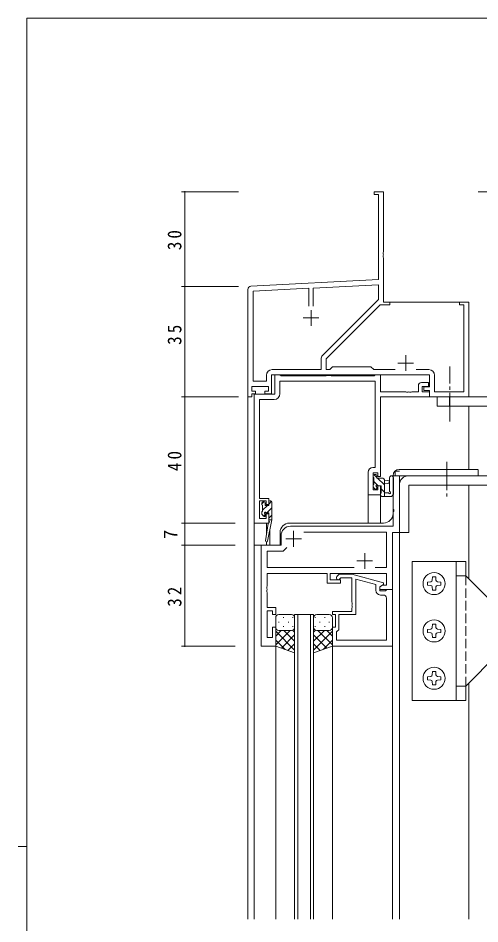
# Model space of a CAD drawing. Units: millimetres on the paper. Extents: x -420 to 373, y -297 to 267.
# Drawn here: x -420.5 to -274.2, y -22.6 to 264.4 of the extents above; entities that cross this region are included whole.
import ezdxf
from ezdxf.enums import TextEntityAlignment as Align

# ---------------------------------------------------------------- set-up
doc = ezdxf.new("R2010")
doc.units = ezdxf.units.MM
doc.linetypes.add('CHAIN2', pattern=[12, 9, -1, 1, -1])
doc.linetypes.add('DASHED3', pattern=[4, 3, -1])
for name, color, linetype, lineweight in [('0-1_YKK_ZWAK', 7, 'Continuous', 9), ('0-3_YKK_11', 7, 'Continuous', 9), ('0-4_YKK_12', 2, 'Continuous', 9), ('0-5_YKK_13', 4, 'Continuous', 9), ('0-6_YKK_D', 6, 'Continuous', 9)]:
    doc.layers.add(name, color=color, linetype=linetype, lineweight=lineweight)
doc.styles.add('ＭＳ ゴシック', font='')
doc.styles.get('ＭＳ ゴシック').set_extended_font_data('MS Gothic')

msp = doc.modelspace()

# ---------------------------------------------------------------- linework, layer by layer
at = {"layer": '0-1_YKK_ZWAK'}
for p, q in [((-417.7, -260.575), (-417.7, 264.425)), ((352.3, 264.425), (-417.7, 264.425)), ((-420.5, 1.925), (-417.7, 1.925))]:
    msp.add_line(p, q, dxfattribs=at)
at = {"layer": '0-3_YKK_11'}
for p, q in [((-307.7, 209.425), (-307.7, 208.525)), ((-304.7, 209.425), (-307.7, 209.425)), ((-307.7, 208.525), (-306.33, 208.525)), ((-306.33, 208.525), (-306.33, 181.593)), ((-304.7, 190.383), (-304.7, 209.425)), ((-304.82, 190.2), (-304.7, 190.383)), ((-304.82, 189.65), (-304.82, 190.2)), ((-304.7, 189.466), (-304.82, 189.65)), ((-304.7, 189.383), (-304.7, 189.466)), ((-304.82, 189.2), (-304.7, 189.383)), ((-304.82, 188.65), (-304.82, 189.2)), ((-304.7, 188.466), (-304.82, 188.65)), ((-304.7, 174.425), (-304.7, 188.466)), ((-306.33, 181.593), (-346.752, 179.474)), ((-347.7, 178.476), (-347.7, 144.425)), ((-328.35, 178.807), (-346.07, 177.878)), ((-328.35, 173.125), (-328.35, 178.807)), ((-328.35, 173.125), (-328.35, 178.807)), ((-306.33, 179.961), (-327.05, 178.875)), ((-327.05, 178.875), (-327.05, 173.125)), ((-306.33, 175.3), (-306.33, 179.961)), ((-346.07, 177.878), (-346.07, 149.355)), ((-324.003, 157.627), (-306.33, 175.3)), ((-322.9, 156.425), (-305.8, 173.525)), ((-305.8, 173.525), (-302.7, 173.525)), ((-302.7, 174.425), (-304.7, 174.425)), ((-302.7, 173.525), (-302.7, 174.425)), ((-280.7, 174.425), (-280.7, 173.525)), ((-277.7, 174.425), (-280.7, 174.425)), ((-280.7, 173.525), (-279.33, 173.525)), ((-279.33, 173.525), (-279.33, 146.055)), ((-277.7, 144.425), (-277.7, 174.425)), ((-330.2, 169.425), (-325.2, 169.425)), ((-327.7, 171.925), (-327.7, 166.925)), ((-324.53, 153.055), (-324.53, 156.354)), ((-322.9, 153.055), (-322.9, 156.425)), ((-300.2, 155.125), (-295.2, 155.125)), ((-297.7, 157.625), (-297.7, 152.625)), ((-340.03, 153.055), (-324.53, 153.055)), ((-321.77, 153.055), (-322.9, 153.055)), ((-320.9, 153.925), (-321.77, 153.055)), ((-308.7, 153.925), (-320.9, 153.925)), ((-307.83, 153.055), (-308.7, 153.925)), ((-301.05, 153.055), (-307.83, 153.055)), ((-290.37, 153.055), (-294.35, 153.055)), ((-346.07, 149.355), (-341.83, 149.355)), ((-341.83, 149.355), (-341.83, 151.255)), ((-340.2, 151.425), (-290.2, 151.425)), ((-340.2, 145.425), (-340.2, 151.425)), ((-339.2, 151.425), (-339.2, 145.225)), ((-337.57, 151.425), (-339.2, 151.425)), ((-337.2, 151.055), (-337.57, 151.425)), ((-337.57, 149.425), (-307.33, 149.425)), ((-337.57, 145.395), (-337.57, 149.425)), ((-322.894, 151.055), (-337.2, 151.055)), ((-322.6, 151.225), (-322.894, 151.055)), ((-321.6, 151.225), (-322.6, 151.225)), ((-321.306, 151.055), (-321.6, 151.225)), ((-307.7, 151.055), (-321.306, 151.055)), ((-307.33, 151.425), (-307.7, 151.055)), ((-305.7, 151.425), (-307.33, 151.425)), ((-307.33, 149.425), (-307.33, 122.025)), ((-305.7, 146.055), (-305.7, 151.425)), ((-290.2, 151.425), (-290.2, 147.625)), ((-288.57, 146.055), (-288.57, 151.255)), ((-346.4, 147.725), (-341.2, 147.725)), ((-346.4, 146.225), (-346.4, 147.725)), ((-341.2, 147.725), (-341.2, 146.225)), ((-293.7, 147.925), (-293.7, 146.055)), ((-290.5, 148.925), (-292.7, 148.925)), ((-292.5, 147.725), (-290.5, 147.725)), ((-292.5, 146.055), (-292.5, 147.725)), ((-292, 147.625), (-292, 146.425)), ((-290.2, 147.625), (-292, 147.625)), ((-292, 146.425), (-290.2, 146.425)), ((-290.5, 147.725), (-290.5, 148.925)), ((-290.2, 146.425), (-290.2, 144.425)), ((-347.7, 144.425), (-346.4, 144.425)), ((-345.3, 146.225), (-346.4, 146.225)), ((-346.4, 145.425), (-345.3, 145.425)), ((-346.4, 144.425), (-346.4, 145.425)), ((-339.2, 145.225), (-345.7, 145.225)), ((-345.7, 145.225), (-345.7, 104.425)), ((-345.3, 145.425), (-345.3, 146.225)), ((-344.07, 143.595), (-339.37, 143.595)), ((-344.07, 112.225), (-344.07, 143.595)), ((-342.3, 146.225), (-342.3, 145.425)), ((-341.2, 146.225), (-342.3, 146.225)), ((-342.3, 145.425), (-340.2, 145.425)), ((-297.658, 146.055), (-305.7, 146.055)), ((-305.7, 144.425), (-290.2, 144.425)), ((-305.7, 119.225), (-305.7, 144.425)), ((-297.475, 145.935), (-297.658, 146.055)), ((-296.925, 145.935), (-297.475, 145.935)), ((-296.742, 146.055), (-296.925, 145.935)), ((-296.658, 146.055), (-296.742, 146.055)), ((-296.475, 145.935), (-296.658, 146.055)), ((-295.925, 145.935), (-296.475, 145.935)), ((-295.742, 146.055), (-295.925, 145.935)), ((-293.7, 146.055), (-295.742, 146.055)), ((-290.2, 146.055), (-292.5, 146.055)), ((-290.2, 144.425), (-290.2, 146.055)), ((-290.2, 144.425), (-277.7, 144.425)), ((-279.33, 146.055), (-288.57, 146.055)), ((-307.33, 122.025), (-308.1, 122.025)), ((-309.6, 120.525), (-309.6, 113.425)), ((-307.97, 120.395), (-306.5, 120.395)), ((-307.97, 114.925), (-307.97, 120.395)), ((-306.5, 120.395), (-306.5, 119.225)), ((-306.5, 119.225), (-305.7, 119.225)), ((-301.63, 119.425), (-301.63, 108.883)), ((-299.7, 119.425), (-301.63, 119.425)), ((-299.7, 101.425), (-299.7, 119.425)), ((-306.5, 114.925), (-307.97, 114.925)), ((-306.5, 116.225), (-306.5, 114.925)), ((-305.7, 116.225), (-306.5, 116.225)), ((-305.7, 113.425), (-305.7, 116.225)), ((-341.1, 112.225), (-344.07, 112.225)), ((-341.1, 110.325), (-341.1, 112.225)), ((-309.6, 113.425), (-305.7, 113.425)), ((-344.07, 111.425), (-341.9, 111.425)), ((-344.07, 105.925), (-344.07, 111.425)), ((-341.9, 111.425), (-341.9, 110.325)), ((-341.9, 110.325), (-341.1, 110.325)), ((-341.9, 107.325), (-341.9, 105.925)), ((-341.1, 107.325), (-341.9, 107.325)), ((-341.1, 104.425), (-341.1, 107.325)), ((-301.63, 108.883), (-301.51, 108.7)), ((-301.51, 108.15), (-301.63, 107.966)), ((-301.63, 107.966), (-301.63, 103.425)), ((-301.51, 108.7), (-301.51, 108.15)), ((-345.7, 104.425), (-341.1, 104.425)), ((-341.9, 105.925), (-344.07, 105.925)), ((-301.63, 103.425), (-334.2, 103.425)), ((-333.2, 101.925), (-333.2, 96.925)), ((-303.83, 101.495), (-329.96, 101.495)), ((-303.83, 90.355), (-303.83, 101.495)), ((-301.9, 101.425), (-299.7, 101.425)), ((-301.9, 83.425), (-301.9, 101.425)), ((-337.2, 100.425), (-337.2, 97.425)), ((-335.7, 99.425), (-330.7, 99.425)), ((-343.5, 97.425), (-343.5, 65.425)), ((-337.2, 97.425), (-343.5, 97.425)), ((-341.57, 95.495), (-341.57, 90.355)), ((-336.5, 95.495), (-341.57, 95.495)), ((-335.341, 96.653), (-336.5, 95.495)), ((-335.341, 96.653), (-336.5, 95.495)), ((-310.7, 94.925), (-310.7, 89.925)), ((-313.2, 92.425), (-308.2, 92.425)), ((-341.57, 90.355), (-314.05, 90.355)), ((-307.35, 90.355), (-303.83, 90.355)), ((-341.57, 88.425), (-322.6, 88.425)), ((-341.57, 84.383), (-341.57, 88.425)), ((-322.6, 88.425), (-322.6, 85.425)), ((-321.6, 88.425), (-303.83, 88.425)), ((-321.6, 86.425), (-321.6, 88.425)), ((-318.4, 86.425), (-321.6, 86.425)), ((-318.749, 88.225), (-319.524, 87.449)), ((-314.803, 88.225), (-318.749, 88.225)), ((-318.676, 86.6), (-318.251, 87.025)), ((-318.4, 85.425), (-318.4, 86.425)), ((-318.251, 87.025), (-314.8, 87.025)), ((-304.7, 85.518), (-314.803, 88.225)), ((-314.8, 87.025), (-314.8, 79.383)), ((-313.5, 86.633), (-307.2, 84.945)), ((-313.5, 75.425), (-313.5, 86.633)), ((-303.83, 88.425), (-303.83, 84.725)), ((-341.69, 84.2), (-341.57, 84.383)), ((-341.69, 83.65), (-341.69, 84.2)), ((-341.57, 83.466), (-341.69, 83.65)), ((-341.69, 83.2), (-341.57, 83.383)), ((-341.57, 83.383), (-341.57, 83.466)), ((-322.6, 85.425), (-318.4, 85.425)), ((-307.2, 84.945), (-307.2, 83.125)), ((-305.9, 84.225), (-304.7, 84.917)), ((-305.034, 84.725), (-305.9, 84.225)), ((-305.9, 84.225), (-305.9, 83.425)), ((-305.9, 82.925), (-305.9, 84.225)), ((-305.9, 83.425), (-301.9, 83.425)), ((-303.83, 84.725), (-305.034, 84.725)), ((-304.7, 84.917), (-304.7, 85.518)), ((-303.6, 83.425), (-303.9, 83.125)), ((-301.9, 83.425), (-303.6, 83.425)), ((-301.9, 65.425), (-301.9, 83.425)), ((-341.69, 82.65), (-341.69, 83.2)), ((-341.57, 82.466), (-341.69, 82.65)), ((-341.57, 77.625), (-341.57, 82.466)), ((-304.1, 82.925), (-305.9, 82.925)), ((-305.7, 81.625), (-304.83, 81.625)), ((-303.9, 83.125), (-304.1, 82.925)), ((-303.83, 80.625), (-303.83, 67.355)), ((-338.9, 77.625), (-341.57, 77.625)), ((-338.9, 75.425), (-338.9, 77.625)), ((-314.8, 79.383), (-314.68, 79.2)), ((-314.68, 78.65), (-314.8, 78.466)), ((-314.8, 78.466), (-314.8, 78.383)), ((-314.8, 78.383), (-314.68, 78.2)), ((-314.68, 77.65), (-314.8, 77.466)), ((-314.68, 79.2), (-314.68, 78.65)), ((-314.68, 78.2), (-314.68, 77.65)), ((-341.57, 76.625), (-339.9, 76.625)), ((-341.57, 68.125), (-341.57, 76.625)), ((-339.9, 76.625), (-339.9, 75.425)), ((-339.9, 75.425), (-338.9, 75.425)), ((-320.9, 76.425), (-320.9, 75.425)), ((-314.8, 76.425), (-320.9, 76.425)), ((-320.9, 75.425), (-319.9, 75.425)), ((-319.9, 75.425), (-319.9, 71.425)), ((-318.9, 75.425), (-313.5, 75.425)), ((-318.9, 70.625), (-318.9, 75.425)), ((-314.8, 77.466), (-314.8, 76.425)), ((-339.9, 71.425), (-339.9, 68.125)), ((-338.9, 71.425), (-339.9, 71.425)), ((-338.9, 65.425), (-338.9, 71.425)), ((-320.9, 71.425), (-320.9, 65.425)), ((-319.9, 71.425), (-320.9, 71.425)), ((-319.6, 69.925), (-319.4, 70.125)), ((-319.6, 67.355), (-319.6, 69.925)), ((-319.4, 70.125), (-318.9, 70.625)), ((-339.9, 68.125), (-341.57, 68.125)), ((-303.83, 67.355), (-319.6, 67.355)), ((-303.83, 67.355), (-319.6, 67.355)), ((-343.5, 65.425), (-338.9, 65.425)), ((-320.9, 65.425), (-301.9, 65.425))]:
    msp.add_line(p, q, dxfattribs=at)
for centre, radius, start, end in [((-346.7, 178.476), 1, 93.00002, 180), ((-322.73, 156.354), 1.8, 134.99998, 179.99997), ((-340.03, 151.255), 1.8, 90, 179.99998), ((-290.37, 151.255), 1.8, 0, 89.99998), ((-292.7, 147.925), 1, 90, 179.99998), ((-339.37, 145.395), 1.8, 270, 359.99998), ((-308.1, 120.525), 1.5, 90, 179.99998), ((-334.2, 100.425), 3, 90, 179.99998), ((-319.1, 87.025), 0.6, 134.99998, 315), ((-305.7, 83.125), 1.5, 180, 269.99998), ((-304.83, 80.625), 1, 0, 89.99998)]:
    msp.add_arc(centre, radius, start, end, dxfattribs=at)
at = {"layer": '0-4_YKK_12'}
for p, q in [((-347.7, 178.476), (-347.7, -21.075)), ((-304.4, 174.425), (-277.7, 174.425)), ((-277.7, 144.725), (-277.7, 174.425)), ((-277.7, 174.425), (-277.7, 144.425)), ((-277.7, 144.725), (-277.7, 144.425)), ((-277.7, 141.425), (-277.7, 121.425)), ((-301.7, 107.425), (-301.7, 119.425)), ((-299.7, 119.425), (-301.7, 119.425)), ((-299.7, 119.425), (-299.7, -21.075)), ((-277.7, 116.421), (-277.7, 86.747)), ((-309.6, 113.425), (-309.6, 104.425)), ((-305.7, 113.425), (-309.6, 113.425)), ((-305.7, 113.425), (-305.7, 104.425)), ((-345.7, 104.725), (-345.699, 97.425)), ((-341.8, 104.425), (-345.7, 104.424)), ((-341.8, 104.425), (-341.8, 100.768)), ((-334.499, 104.425), (-304.7, 104.425)), ((-341.8, 98.427), (-341.8, 97.425)), ((-345.7, -21.075), (-345.699, 97.425)), ((-343.499, 65.425), (-343.499, 97.425)), ((-332.9, 75.426), (-326.9, 75.426)), ((-332.9, -21.075), (-332.9, 75.426)), ((-331.9, 75.426), (-331.9, -21.075)), ((-327.9, -21.075), (-327.9, 75.426)), ((-326.9, 75.426), (-326.9, -21.075)), ((-338.9, 65.425), (-343.499, 65.425)), ((-338.9, 65.425), (-343.499, 65.425)), ((-338.9, -21.075), (-338.9, 65.425)), ((-320.9, 65.725), (-320.9, -21.075)), ((-308.9, 65.425), (-301.9, 65.425)), ((-301.9, 65.425), (-301.9, -21.075)), ((-277.7, 53.747), (-277.7, -21.075))]:
    msp.add_line(p, q, dxfattribs=at)
msp.add_lwpolyline([(-337.499, 101.425), (-337.499, 97.425), (-345.699, 97.425)], dxfattribs=at)
for centre, start, end in [((-304.7, 107.425), 270, 0), ((-334.499, 101.425), 90, 180)]:
    msp.add_arc(centre, 3, start, end, dxfattribs=at)
at = {"layer": '0-5_YKK_13', "linetype": 'CHAIN2'}
for p, q in [((-283.701, 136.653), (-283.701, 154.031)), ((-284.701, 123.802), (-284.701, 111.944))]:
    msp.add_line(p, q, dxfattribs=at)
at = {"layer": '0-5_YKK_13'}
for p, q in [((-268.701, 144.425), (-287.701, 144.425)), ((-287.701, 144.425), (-287.701, 141.425)), ((-283.8, 144.425), (-283.8, 141.425)), ((-287.701, 141.425), (-268.701, 141.425)), ((-301.08, 120.925), (-299.637, 120.925)), ((-301.08, 119.425), (-301.08, 120.925)), ((-274.8, 121.425), (-299.8, 121.425)), ((-274.7, 121.425), (-274.7, 119.421)), ((-307.97, 119.525), (-307.97, 119.025)), ((-307.775, 119.806), (-306.87, 118.901)), ((-307.77, 118.825), (-307.77, 116.725)), ((-307.17, 119.825), (-307.67, 119.825)), ((-306.87, 118.625), (-306.87, 119.525)), ((-304.97, 118.625), (-306.87, 118.625)), ((-306.594, 118.625), (-304.47, 116.501)), ((-304.47, 112.825), (-304.47, 118.125)), ((-304.47, 118.025), (-303.326, 117.923)), ((-302.8, 114.561), (-302.8, 118.808)), ((-274.701, 119.425), (-301.701, 119.425)), ((-301.6, 113.63), (-301.6, 118.808)), ((-301.08, 119.425), (-299.7, 119.425)), ((-299.7, 118.925), (-299.7, 104.025)), ((-296.7, 119.424), (-192.7, 119.408)), ((-307.97, 116.525), (-307.97, 115.925)), ((-307.882, 115.713), (-307.382, 115.213)), ((-307.77, 117.556), (-306.44, 116.226)), ((-306.87, 115.425), (-306.87, 115.764)), ((-306.409, 116.225), (-305.47, 116.225)), ((-305.47, 116.225), (-305.47, 113.925)), ((-305.47, 115.256), (-304.47, 114.256)), ((-304.47, 116.825), (-303.326, 116.927)), ((-299.702, 101.425), (-299.7, 116.425)), ((-296.7, 116.424), (-296.702, 101.424)), ((-296.7, 116.424), (-192.7, 116.406)), ((-305.67, 113.725), (-305.67, 113.125)), ((-305.67, 113.211), (-305.284, 112.825)), ((-305.37, 112.825), (-302.407, 112.825)), ((-303.29, 114.025), (-304.47, 114.025)), ((-301.668, 113.44), (-302.02, 113.008)), ((-342.682, 111.125), (-343.3, 110.507)), ((-343.3, 110.825), (-343.3, 110.325)), ((-343.1, 110.125), (-343.1, 108.125)), ((-341.537, 110.025), (-343.1, 108.462)), ((-342.5, 111.125), (-343, 111.125)), ((-342.2, 110.025), (-342.2, 110.825)), ((-341.1, 110.025), (-342.2, 110.025)), ((-340.1, 109.217), (-341.692, 107.625)), ((-340.207, 111.355), (-341.1, 110.462)), ((-341.1, 111.125), (-341.1, 110.025)), ((-340.4, 111.425), (-340.8, 111.425)), ((-340.1, 111.125), (-340.1, 105.427)), ((-343.3, 107.925), (-343.3, 107.325)), ((-343.212, 107.113), (-342.712, 106.613)), ((-342.2, 107.117), (-342.708, 106.609)), ((-342.2, 106.825), (-342.2, 107.164)), ((-341.739, 107.625), (-341.1, 107.625)), ((-341.1, 107.625), (-341.1, 105.427)), ((-340.1, 106.972), (-341.1, 105.972)), ((-341.273, 104.313), (-342.097, 98.771)), ((-340.1, 105.427), (-341.506, 98.666)), ((-341.1, 105.427), (-341.114, 105.34)), ((-340.1, 105.427), (-341.1, 105.427)), ((-340.8, 102.061), (-340.8, 97.425)), ((-299.702, 101.425), (-296.702, 101.424)), ((-295.701, 48.247), (-295.701, 92.247)), ((-295.701, 92.247), (-278.701, 92.247)), ((-281.701, 48.247), (-281.701, 92.247)), ((-278.701, 92.247), (-278.701, 87.747)), ((-289.201, 87.347), (-289.293, 86.293)), ((-289.201, 87.347), (-288.201, 87.347)), ((-288.201, 87.347), (-288.109, 86.293)), ((-278.701, 87.747), (-281.701, 87.747)), ((-278.701, 87.747), (-268.701, 77.747)), ((-290.801, 85.747), (-289.747, 85.839)), ((-290.801, 85.747), (-290.801, 84.747)), ((-290.801, 84.747), (-289.747, 84.654)), ((-289.293, 84.2), (-289.201, 83.147)), ((-288.109, 84.2), (-288.201, 83.147)), ((-287.654, 85.839), (-286.601, 85.747)), ((-287.654, 84.654), (-286.601, 84.747)), ((-286.601, 85.747), (-286.601, 84.747)), ((-289.201, 83.147), (-288.201, 83.147)), ((-333.9, 75.425), (-337.9, 75.425)), ((-325.9, 75.425), (-321.9, 75.425)), ((-338.9, 74.425), (-338.9, 71.425)), ((-337.98, 73.061), (-337.78, 73.061)), ((-336.565, 74.476), (-336.365, 74.476)), ((-334.95, 73.061), (-334.75, 73.061)), ((-333.535, 74.476), (-333.335, 74.476)), ((-332.9, 71.425), (-332.9, 74.425)), ((-326.9, 71.425), (-326.9, 74.425)), ((-326.265, 74.476), (-326.465, 74.476)), ((-324.85, 73.061), (-325.05, 73.061)), ((-323.235, 74.476), (-323.435, 74.476)), ((-321.82, 73.061), (-322.02, 73.061)), ((-320.9, 74.425), (-320.9, 71.425)), ((-289.201, 72.347), (-289.293, 71.293)), ((-289.201, 72.347), (-288.201, 72.347)), ((-288.201, 72.347), (-288.109, 71.293)), ((-338.9, 65.425), (-338.9, 71.425)), ((-337.108, 70.425), (-338.9, 68.633)), ((-334.28, 70.425), (-338.9, 65.805)), ((-338.9, 70.156), (-332.9, 64.156)), ((-337.9, 70.425), (-334.3, 70.425)), ((-337.5, 70.425), (-333.9, 70.425)), ((-332.9, 68.976), (-337.096, 64.78)), ((-336.565, 71.646), (-336.365, 71.646)), ((-336.34, 70.425), (-332.9, 66.985)), ((-333.568, 70.481), (-332.9, 69.813)), ((-333.535, 71.646), (-333.335, 71.646)), ((-332.9, 63.282), (-332.9, 71.425)), ((-326.9, 71.425), (-326.9, 63.282)), ((-326.232, 70.481), (-326.9, 69.813)), ((-323.46, 70.425), (-326.9, 66.985)), ((-320.9, 70.156), (-326.9, 64.156)), ((-326.9, 68.976), (-322.704, 64.78)), ((-326.265, 71.646), (-326.465, 71.646)), ((-322.3, 70.425), (-325.9, 70.425)), ((-325.52, 70.425), (-320.9, 65.804)), ((-321.9, 70.425), (-325.5, 70.425)), ((-323.235, 71.646), (-323.435, 71.646)), ((-322.692, 70.425), (-320.9, 68.633)), ((-320.9, 65.425), (-320.9, 71.425)), ((-290.801, 70.747), (-289.747, 70.839)), ((-290.801, 70.747), (-290.801, 69.747)), ((-290.801, 69.747), (-289.747, 69.654)), ((-289.293, 69.2), (-289.201, 68.147)), ((-288.109, 69.2), (-288.201, 68.147)), ((-287.654, 70.839), (-286.601, 70.747)), ((-287.654, 69.654), (-286.601, 69.747)), ((-286.601, 70.747), (-286.601, 69.747)), ((-338.9, 67.328), (-335.939, 64.367)), ((-332.9, 66.148), (-335.012, 64.036)), ((-326.9, 66.148), (-324.788, 64.036)), ((-320.9, 67.328), (-323.861, 64.367)), ((-289.201, 68.147), (-288.201, 68.147)), ((-332.9, 63.282), (-338.9, 65.425)), ((-326.9, 63.282), (-320.9, 65.425)), ((-268.701, 62.747), (-278.701, 52.747)), ((-290.801, 55.747), (-289.747, 55.839)), ((-290.801, 55.747), (-290.801, 54.747)), ((-290.801, 54.747), (-289.747, 54.654)), ((-289.201, 57.347), (-289.293, 56.293)), ((-289.201, 57.347), (-288.201, 57.347)), ((-288.201, 57.347), (-288.109, 56.293)), ((-287.654, 55.839), (-286.601, 55.747)), ((-287.654, 54.654), (-286.601, 54.747)), ((-286.601, 55.747), (-286.601, 54.747)), ((-289.293, 54.2), (-289.201, 53.147)), ((-289.201, 53.147), (-288.201, 53.147)), ((-288.109, 54.2), (-288.201, 53.147)), ((-278.701, 52.747), (-281.701, 52.747)), ((-278.701, 52.747), (-278.701, 48.247)), ((-295.701, 48.247), (-278.701, 48.247))]:
    msp.add_line(p, q, dxfattribs=at)
at = {"layer": '0-5_YKK_13', "linetype": 'DASHED3'}
msp.add_line((-278.701, 87.747), (-278.701, 52.747), dxfattribs=at)
at = {"layer": '0-5_YKK_13'}
for centre in [(-288.701, 85.247), (-288.701, 70.247), (-288.701, 55.247)]:
    msp.add_circle(centre, 3.5, dxfattribs=at)
for centre, radius, start, end in [((-299.7, 119.425), 2, 90, 180), ((-307.67, 119.525), 0.3, 90, 180), ((-307.77, 119.025), 0.2, 180, 270), ((-307.17, 119.525), 0.3, 0, 90), ((-304.97, 118.125), 0.5, 0, 90), ((-303.37, 117.425), 0.5, 275.09206, 84.90793), ((-302.2, 118.808), 0.6, 359.99998, 179.99998), ((-296.7, 116.424), 3, 89.99107, 179.99107), ((-307.77, 116.525), 0.2, 90, 180), ((-307.67, 115.925), 0.3, 180, 224.99998), ((-307.17, 115.425), 0.3, 225, 0), ((-306.87, 116.225), 0.25, 33.05573, 236.94426), ((-307.17, 115.764), 0.3, 0, 56.94426), ((-306.409, 116.525), 0.3, 213.05573, 270), ((-305.47, 113.725), 0.2, 90, 180), ((-305.37, 113.125), 0.3, 180, 270), ((-303.29, 113.725), 0.3, 30, 90), ((-302.77, 114.025), 0.3, 210, 63.2563), ((-302.5, 114.561), 0.3, 179.99998, 243.2563), ((-302.407, 113.325), 0.5, 270, 320.76546), ((-301.9, 113.63), 0.3, 320.76546, 359.99998), ((-343, 110.825), 0.3, 90, 180), ((-343.1, 110.325), 0.2, 180, 270), ((-342.5, 110.825), 0.3, 0, 90), ((-340.8, 111.125), 0.3, 90, 180), ((-340.4, 111.125), 0.3, 0, 90), ((-343.1, 107.925), 0.2, 90, 180), ((-343, 107.325), 0.3, 180, 224.99998), ((-342.5, 106.825), 0.3, 224.99998, 0), ((-342.2, 107.625), 0.25, 33.05573, 236.94426), ((-342.5, 107.164), 0.3, 0, 56.94426), ((-341.739, 107.925), 0.3, 213.05573, 270), ((-340.977, 104.269), 0.3, 111.55064, 171.55064), ((-340.818, 105.292), 0.3, 170.80246, 230.80246), ((-341.197, 104.827), 0.3, 291.55064, 50.80246), ((-341.8, 98.727), 0.3, 171.55064, 348.25018), ((-289.791, 86.337), 0.5, 274.99998, 354.99998), ((-287.611, 86.337), 0.5, 185, 265), ((-289.791, 84.156), 0.5, 5, 85), ((-287.611, 84.156), 0.5, 94.99998, 174.99998), ((-337.9, 74.425), 1, 90, 180), ((-333.9, 74.425), 1, 0, 90), ((-325.9, 74.425), 1, 90, 180), ((-321.9, 74.425), 1, 0, 90), ((-337.9, 71.425), 1, 180, 270), ((-337.9, 71.425), 1, 180, 270), ((-333.9, 71.425), 1, 270, 0), ((-333.9, 71.425), 1, 270, 0), ((-325.9, 71.425), 1, 180, 270), ((-325.9, 71.425), 1, 180, 270), ((-321.9, 71.425), 1, 270, 0), ((-321.9, 71.425), 1, 270, 0), ((-289.791, 71.337), 0.5, 274.99998, 354.99998), ((-289.791, 69.156), 0.5, 5, 85), ((-287.611, 71.337), 0.5, 185, 265), ((-287.611, 69.156), 0.5, 94.99998, 174.99998), ((-289.791, 56.337), 0.5, 274.99998, 354.99998), ((-289.791, 54.156), 0.5, 5, 85), ((-287.611, 56.337), 0.5, 185, 265), ((-287.611, 54.156), 0.5, 94.99998, 174.99998)]:
    msp.add_arc(centre, radius, start, end, dxfattribs=at)
at = {"layer": '0-6_YKK_D'}
for p, q in [((-350.7, 209.425), (-368.7, 209.425)), ((-367.7, 209.425), (-367.7, 179.425)), ((-274.743, 209.425), (-145.401, 209.425)), ((-350.7, 179.425), (-368.7, 179.425)), ((-350.7, 179.425), (-368.7, 179.425)), ((-367.7, 144.425), (-367.7, 179.425)), ((-350.7, 144.425), (-368.7, 144.425)), ((-351.7, 144.425), (-368.7, 144.425)), ((-367.7, 144.425), (-367.7, 104.425)), ((-351.7, 104.425), (-368.7, 104.425)), ((-351.7, 104.425), (-368.7, 104.425)), ((-367.7, 104.425), (-367.7, 97.425)), ((-351.7, 97.425), (-368.7, 97.425)), ((-351.7, 97.425), (-368.7, 97.425)), ((-367.7, 97.425), (-367.7, 65.425)), ((-351.7, 65.425), (-368.7, 65.425))]:
    msp.add_line(p, q, dxfattribs=at)
for centre, start, end in [((-367.7, 209.425), 90, 270), ((-367.7, 209.425), 270, 90), ((-367.7, 179.425), 90, 270), ((-367.7, 179.425), 90, 270), ((-367.7, 179.425), 270, 90), ((-367.7, 179.425), 270, 90), ((-367.7, 144.425), 90, 270), ((-367.7, 144.425), 90, 270), ((-367.7, 144.425), 270, 90), ((-367.7, 144.425), 270, 90), ((-367.7, 104.425), 90, 270), ((-367.7, 104.425), 90, 270), ((-367.7, 104.425), 270, 90), ((-367.7, 104.425), 270, 90), ((-367.7, 97.425), 90, 270), ((-367.7, 97.425), 90, 270), ((-367.7, 97.425), 270, 90), ((-367.7, 97.425), 270, 90), ((-367.7, 65.425), 90, 270), ((-367.7, 65.425), 270, 90)]:
    msp.add_arc(centre, 0.106, start, end, dxfattribs=at)

# ---------------------------------------------------------------- texts
at = {"layer": '0-6_YKK_D', "color": 3, "style": 'ＭＳ ゴシック'}
msp.add_text('7', height=4.399, rotation=90, dxfattribs=at).set_placement((-368.7, 99.325), align=Align.BOTTOM_LEFT)
at = {"layer": '0-6_YKK_D', "color": 3, "char_height": 4.399, "attachment_point": 7, "rotation": 90, "style": 'ＭＳ ゴシック'}
for s, insert in [('\\T1.36;\\W0.9;30', (-368.7, 190.905)), ('\\T1.36;\\W0.9;35', (-368.7, 160.905)), ('\\T1.36;\\W0.9;40', (-368.7, 120.905)), ('\\T1.36;\\W0.9;32', (-368.7, 77.905))]:
    msp.add_mtext(s, dxfattribs=dict(at, insert=insert))

doc.saveas('drawing.dxf')
